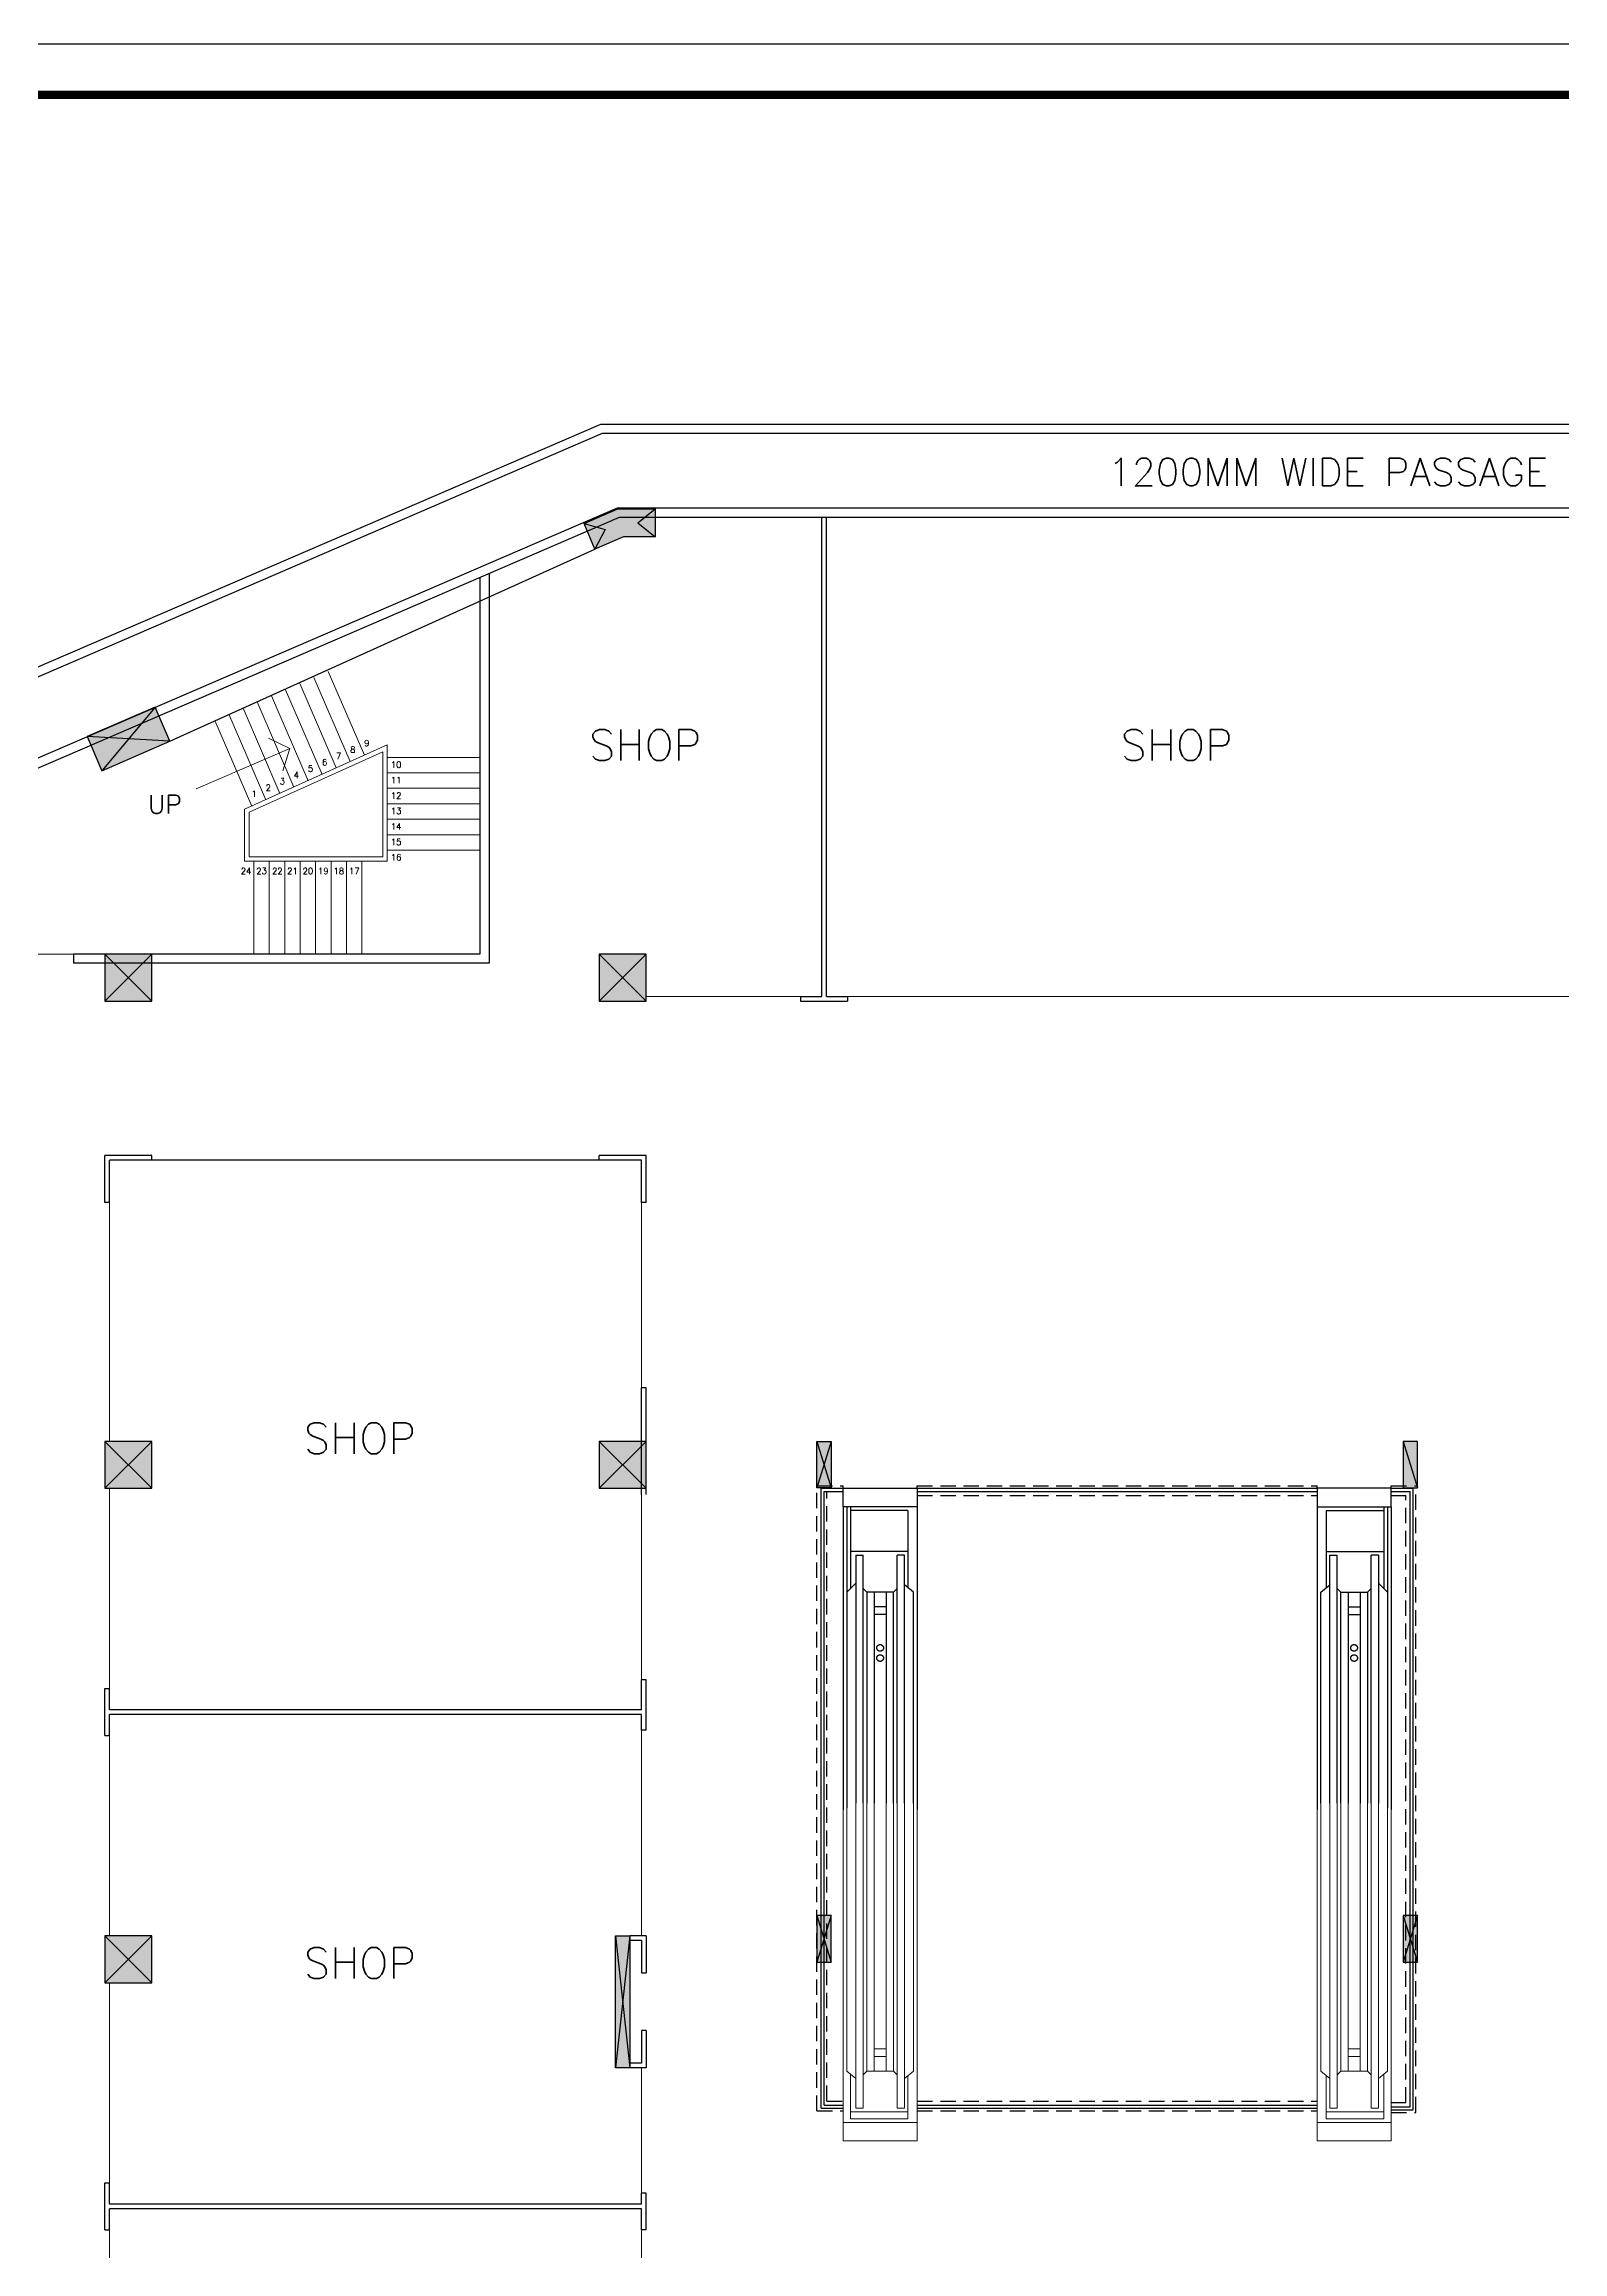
# Model space of a CAD drawing. Extents: x -14054 to 906348, y -36965 to 188562.
# Drawn here: x 455441 to 480021, y 104255 to 139976 of the extents above; entities that cross this region are included whole.
import ezdxf

# ---------------------------------------------------------------- set-up
doc = ezdxf.new("R2010")
doc.units = 0
doc.header["$LTSCALE"] = 1000
doc.header["$MEASUREMENT"] = 0
doc.linetypes.add('HIDDEN', pattern=[0.375, 0.25, -0.125])
for name, color, linetype in [('BOR', 5, 'CONTINUOUS'), ('COL', 5, 'CONTINUOUS'), ('DIM1', 4, 'CONTINUOUS'), ('DOOR', 6, 'CONTINUOUS'), ('RETWALL', 7, 'CONTINUOUS'), ('SOLID', 252, 'CONTINUOUS')]:
    doc.layers.add(name, color=color, linetype=linetype)
for name, color, linetype, lineweight in [('STAIR', 4, 'CONTINUOUS', 15), ('TEXT', 3, 'CONTINUOUS', 15), ('WALL', 2, 'CONTINUOUS', 30), ('WIN', 6, 'CONTINUOUS', 9)]:
    doc.layers.add(name, color=color, linetype=linetype, lineweight=lineweight)
doc.styles.add('ROMAN', font='ROMANS')

# ---------------------------------------------------------------- blocks, each defined once
blk = doc.blocks.new('*U46')
at = {"layer": 'SOLID'}
for points in [[(464178.35, 132219.86), (464726.77, 132455.71), (465329.54, 132455.15), (465329.12, 132005.15), (464819.23, 132005.62), (464354.7, 131805.85)], [(456372.85, 128221.13), (457474.8, 128696.2), (457237.26, 129247.18), (456135.31, 128772.1)], [(456424.06, 124494.15), (457184.06, 124494.15), (457184.06, 125254.15), (456424.06, 125254.15)], [(464424.06, 124494.15), (465184.06, 124494.15), (465184.06, 125254.15), (464424.06, 125254.15)], [(456424.06, 116609.15), (457184.06, 116609.15), (457184.06, 117369.15), (456424.06, 117369.15)], [(464424.06, 116609.15), (465184.06, 116609.15), (465184.06, 117369.15), (464424.06, 117369.15)], [(468177.06, 116619.15), (467947.06, 116619.15), (467947.06, 117369.15), (468177.06, 117369.15)], [(477436.06, 116619.15), (477666.06, 116619.15), (477666.06, 117369.15), (477436.06, 117369.15)], [(467947.06, 108944.56), (468177.06, 108944.56), (468177.06, 109694.56), (467947.06, 109694.56)], [(477436.06, 108944.56), (477666.06, 108944.56), (477666.06, 109694.56), (477436.06, 109694.56)], [(456424.06, 108609.15), (457184.06, 108609.15), (457184.06, 109369.15), (456424.06, 109369.15)], [(464919.07, 107234.56), (464689.07, 107234.56), (464689.07, 109369.56), (464919.07, 109369.56)]]:
    blk.add_hatch(color=256, dxfattribs=at).paths.add_polyline_path(points)
at = {"layer": 'BOR', "color": 4, "linetype": 'HIDDEN', "ltscale": 140}
for p, q in [((468371.06, 116309.15), (468371.06, 111516.51)), ((468431.06, 116309.15), (468431.06, 111516.51)), ((468491.06, 116308.31), (468491.06, 116174.07)), ((468491.06, 116249.15), (468491.06, 114989.15)), ((469421.06, 116249.15), (468491.06, 116249.15)), ((469421.06, 116249.15), (469421.06, 115000.71)), ((469571.06, 116309.15), (469571.06, 111516.51)), ((469571.06, 116309.15), (469571.06, 111516.51)), ((476042.06, 116309.15), (476042.06, 111516.51)), ((476042.06, 116309.15), (476042.06, 111516.51)), ((476192.06, 116249.15), (476192.06, 115000.71)), ((476192.06, 116249.15), (477122.06, 116249.15)), ((477122.06, 116308.31), (477122.06, 116174.07)), ((477122.06, 116249.15), (477122.06, 114989.15)), ((477182.06, 116309.15), (477182.06, 111516.51)), ((477242.06, 116309.15), (477242.06, 111516.51)), ((469421.06, 115589.15), (468491.06, 115589.15)), ((468577.46, 115529.15), (468577.46, 111516.51)), ((468577.46, 115529.15), (468695.06, 115529.15)), ((468695.06, 111516.51), (468695.06, 115529.15)), ((469247.06, 111516.51), (469247.06, 115529.15)), ((469364.66, 115529.15), (469247.06, 115529.15)), ((469364.66, 111516.51), (469364.66, 115529.15)), ((476192.06, 115589.15), (477122.06, 115589.15)), ((476248.46, 111516.51), (476248.46, 115529.15)), ((476248.46, 115529.15), (476366.06, 115529.15)), ((476366.06, 111516.51), (476366.06, 115529.15)), ((476918.06, 111516.51), (476918.06, 115529.15)), ((477035.66, 115529.15), (476918.06, 115529.15)), ((477035.66, 115529.15), (477035.66, 111516.51)), ((468431.06, 114929.15), (468577.46, 115075.55)), ((469511.06, 114929.15), (469364.66, 115045.55)), ((476102.06, 114929.15), (476248.46, 115045.55)), ((477182.06, 114929.15), (477035.66, 115075.55)), ((468755.06, 114929.15), (468695.06, 114989.15)), ((468755.06, 114929.15), (468755.06, 111516.51)), ((469187.06, 114929.15), (468755.06, 114929.15)), ((468875.06, 114929.15), (468875.06, 111516.51)), ((469067.06, 114689.15), (468875.06, 114689.15)), ((469067.06, 114929.15), (469067.06, 111516.51)), ((469187.06, 114929.15), (469247.06, 114989.15)), ((469187.06, 111516.51), (469187.06, 114929.15)), ((469511.06, 111516.51), (469511.06, 114929.15)), ((476102.06, 111516.51), (476102.06, 114929.15)), ((476426.06, 114929.15), (476366.06, 114989.15)), ((476426.06, 111516.51), (476426.06, 114929.15)), ((476426.06, 114929.15), (476858.06, 114929.15)), ((476546.06, 114929.15), (476546.06, 111516.51)), ((476546.06, 114689.15), (476738.06, 114689.15)), ((476738.06, 114929.15), (476738.06, 111516.51)), ((476858.06, 114929.15), (476918.06, 114989.15)), ((476858.06, 114929.15), (476858.06, 111516.51)), ((469067.06, 114569.15), (468875.06, 114569.15)), ((476546.06, 114569.15), (476738.06, 114569.15)), ((468371.06, 111516.51), (468371.06, 111410.26)), ((468431.06, 111516.51), (468431.06, 111441.15)), ((469571.06, 111516.51), (469571.06, 111410.26)), ((476042.06, 111516.51), (476042.06, 111410.26)), ((477182.06, 111516.51), (477182.06, 111441.15)), ((477242.06, 111516.51), (477242.06, 111410.26))]:
    blk.add_line(p, q, dxfattribs=at)
at = {"layer": 'BOR', "color": 2, "ltscale": 140}
blk.add_lwpolyline([(432315.25, 139976.49), (432315.25, 60441.6), (539703.42, 60441.6), (539703.42, 139976.49)], close=True, dxfattribs=at)
at = {"layer": 'BOR', "ltscale": 140, "const_width": 136.54}
blk.add_lwpolyline([(538884.16, 61260.85), (433134.5, 61260.85), (433134.5, 139157.23), (538884.16, 139157.23)], close=True, dxfattribs=at)
at = {"layer": 'BOR', "color": 4, "linetype": 'HIDDEN', "ltscale": 140}
for points in [[(469571.06, 116609.15), (469571.06, 116309.15), (468371.06, 116309.15), (468371.06, 116609.15)], [(476042.06, 116609.15), (476042.06, 116309.15), (477242.06, 116309.15), (477242.06, 116609.15)]]:
    blk.add_lwpolyline(points, close=True, dxfattribs=at)
for centre in [(468971.06, 114027.14), (476642.06, 114027.14), (468971.06, 113862.83), (476642.06, 113862.83)]:
    blk.add_circle(centre, 54, dxfattribs=at)
at = {"layer": 'COL', "color": 7}
for p, q in [((464178.35, 132219.86), (464520.06, 132122.15)), ((465047.06, 132230.15), (465329.54, 132455.15)), ((465047.06, 132230.15), (465329.12, 132005.15)), ((464520.06, 132122.15), (464354.7, 131805.85)), ((457237.26, 129247.18), (456372.85, 128221.13)), ((457474.8, 128696.2), (456135.31, 128772.1)), ((457184.06, 125254.15), (456424.06, 124494.15)), ((456424.06, 125254.15), (457184.06, 124494.15)), ((465184.06, 125254.15), (464424.06, 124494.15)), ((464424.06, 125254.15), (465184.06, 124494.15)), ((457184.06, 117369.15), (456424.06, 116609.15)), ((456424.06, 117369.15), (457184.06, 116609.15)), ((465184.06, 117369.15), (464424.06, 116609.15)), ((464424.06, 117369.15), (465184.06, 116609.15)), ((467947.06, 117369.15), (468177.06, 116619.15)), ((468177.06, 117369.15), (467947.06, 116619.15)), ((477436.06, 117369.15), (477666.06, 116619.15)), ((468177.06, 109694.56), (467947.06, 108944.56)), ((467947.06, 109694.56), (468177.06, 108944.56)), ((477666.06, 109694.56), (477436.06, 108944.56)), ((477436.06, 109694.56), (477666.06, 108944.56)), ((457184.06, 109369.15), (456424.06, 108609.15)), ((456424.06, 109369.15), (457184.06, 108609.15)), ((464919.07, 109369.56), (464689.07, 107234.56)), ((464689.07, 109369.56), (464919.07, 107234.56))]:
    blk.add_line(p, q, dxfattribs=at)
at = {"layer": 'COL'}
for points in [[(464178.35, 132219.86), (464726.77, 132455.71), (465329.54, 132455.15), (465329.12, 132005.15), (464819.23, 132005.62), (464354.7, 131805.85)], [(456372.85, 128221.13), (457474.8, 128696.2), (457237.26, 129247.18), (456135.31, 128772.1)], [(457184.06, 124494.15), (457184.06, 125254.15), (456424.06, 125254.15), (456424.06, 124494.15)], [(465184.06, 124494.15), (465184.06, 125254.15), (464424.06, 125254.15), (464424.06, 124494.15)], [(456424.06, 116609.15), (457184.06, 116609.15), (457184.06, 117369.15), (456424.06, 117369.15)], [(464424.06, 116609.15), (465184.06, 116609.15), (465184.06, 117369.15), (464424.06, 117369.15)], [(468177.06, 116619.15), (467947.06, 116619.15), (467947.06, 117369.15), (468177.06, 117369.15)], [(477436.06, 116619.15), (477666.06, 116619.15), (477666.06, 117369.15), (477436.06, 117369.15)], [(467947.06, 108944.56), (468177.06, 108944.56), (468177.06, 109694.56), (467947.06, 109694.56)], [(477436.06, 108944.56), (477666.06, 108944.56), (477666.06, 109694.56), (477436.06, 109694.56)], [(456424.06, 108609.15), (457184.06, 108609.15), (457184.06, 109369.15), (456424.06, 109369.15)], [(464919.07, 107234.56), (464689.07, 107234.56), (464689.07, 109369.56), (464919.07, 109369.56)]]:
    blk.add_lwpolyline(points, close=True, dxfattribs=at)
at = {"layer": 'DIM1', "linetype": 'HIDDEN'}
for p, q in [((467949.06, 106536.15), (467949.06, 116651.15)), ((467949.06, 116651.15), (468371.06, 116651.15)), ((468108.06, 106695.15), (468108.06, 116559.15)), ((468371.06, 116609.15), (468371.06, 116651.15)), ((469571.06, 116609.15), (469571.06, 116651.15)), ((469571.06, 116651.15), (476042.06, 116651.15)), ((469571.06, 116492.15), (476042.06, 116492.15)), ((476042.06, 116609.15), (476042.06, 116651.15)), ((477242.06, 116609.15), (477242.06, 116651.15)), ((477242.06, 116651.15), (477639.06, 116651.15)), ((477242.06, 116492.15), (477480.06, 116492.15)), ((477480.06, 106670.15), (477480.06, 116492.15)), ((477639.06, 106511.15), (477639.06, 116651.15)), ((467949.06, 106536.15), (468371.06, 106536.15)), ((468108.06, 106695.15), (468371.06, 106695.15)), ((469571.06, 106695.15), (476042.06, 106695.15)), ((469571.06, 106536.15), (476042.06, 106536.15)), ((477242.06, 106670.15), (477480.06, 106670.15)), ((477242.06, 106511.15), (477639.06, 106511.15))]:
    blk.add_line(p, q, dxfattribs=at)
at = {"layer": 'DOOR'}
blk.add_line((464424.06, 121918.77), (457184.06, 121918.77), dxfattribs=at)
at = {"layer": 'RETWALL', "color": 1, "linetype": 'Continuous'}
for p, q in [((468016.06, 106578.15), (468016.06, 116609.15)), ((468016.06, 116609.15), (468371.06, 116609.15)), ((468066.06, 106628.15), (468066.06, 116559.15)), ((468066.06, 116559.15), (468371.06, 116559.15)), ((469571.06, 116609.15), (476042.06, 116609.15)), ((469571.06, 116559.15), (476042.06, 116559.15)), ((477242.06, 116609.15), (477597.06, 116609.15)), ((477242.06, 116559.15), (477547.06, 116559.15)), ((477547.06, 106603.15), (477547.06, 116559.15)), ((477597.06, 106553.15), (477597.06, 116609.15)), ((468016.06, 106578.15), (468371.06, 106578.15)), ((468066.06, 106628.15), (468371.06, 106628.15)), ((469571.06, 106628.15), (476042.06, 106628.15)), ((469571.06, 106578.15), (476042.06, 106578.15)), ((477242.06, 106603.15), (477547.06, 106603.15)), ((477242.06, 106553.15), (477597.06, 106553.15))]:
    blk.add_line(p, q, dxfattribs=at)
at = {"layer": 'STAIR'}
for p, q in [((460395.14, 128367.63), (459808.1, 129729.28)), ((460622.98, 128470.62), (460037.67, 129828.26)), ((459483.76, 127955.7), (458889.82, 129333.35)), ((459711.6, 128058.68), (459119.39, 129432.33)), ((459939.45, 128161.67), (459348.96, 129531.32)), ((460167.29, 128264.65), (459578.53, 129630.3)), ((458800.22, 127646.75), (458202.83, 129032.4)), ((459028.07, 127749.73), (458430.68, 129135.39)), ((459255.91, 127852.72), (458660.25, 129234.37)), ((460994.65, 128435.35), (462494.65, 128435.35)), ((460994.65, 128185.35), (462494.65, 128185.35)), ((460994.65, 127935.35), (462494.65, 127935.35)), ((460994.65, 127685.35), (462494.65, 127685.35)), ((460994.65, 127435.35), (462494.65, 127435.35)), ((460994.65, 127185.35), (462494.65, 127185.35)), ((460994.65, 126935.35), (462494.65, 126935.35)), ((458834.06, 126754.15), (458834.06, 125254.15)), ((459084.06, 126754.15), (459084.06, 125254.15)), ((459334.06, 126754.15), (459334.06, 125254.15)), ((459584.06, 126754.15), (459584.06, 125254.15)), ((459834.06, 126754.15), (459834.06, 125254.15)), ((460084.06, 126754.15), (460084.06, 125254.15)), ((460334.06, 126754.15), (460334.06, 125254.15)), ((460584.06, 126754.15), (460584.06, 125254.15)), ((468577.46, 111516.51), (468577.46, 106578.15)), ((468695.06, 106578.15), (468695.06, 111577.05)), ((468755.06, 111607.94), (468755.06, 107178.15)), ((468875.06, 111669.72), (468875.06, 107178.15)), ((469067.06, 111516.51), (469067.06, 107178.15)), ((469187.06, 107178.15), (469187.06, 111516.51)), ((469247.06, 106578.15), (469247.06, 111516.51)), ((469364.66, 106578.15), (469364.66, 111516.51)), ((469511.06, 107178.15), (469511.06, 111516.51)), ((476102.06, 107178.15), (476102.06, 111516.51)), ((476248.46, 106578.15), (476248.46, 111516.51)), ((476366.06, 106578.15), (476366.06, 111516.51)), ((476426.06, 107178.15), (476426.06, 111516.51)), ((476546.06, 111516.51), (476546.06, 107178.15)), ((476738.06, 111669.72), (476738.06, 107178.15)), ((476858.06, 111607.94), (476858.06, 107178.15)), ((476918.06, 106578.15), (476918.06, 111577.05)), ((477035.66, 111516.51), (477035.66, 106578.15)), ((468371.06, 111410.26), (468371.06, 106349.15)), ((468431.06, 111441.15), (468431.06, 107178.15)), ((469571.06, 111410.26), (469571.06, 106349.15)), ((476042.06, 111410.26), (476042.06, 106349.15)), ((477182.06, 111441.15), (477182.06, 107178.15)), ((477242.06, 111410.26), (477242.06, 106349.15)), ((469067.06, 107538.15), (468875.06, 107538.15)), ((476546.06, 107538.15), (476738.06, 107538.15)), ((468431.06, 107178.15), (468577.46, 107061.75)), ((468755.06, 107178.15), (468695.06, 107118.15)), ((469187.06, 107178.15), (468755.06, 107178.15)), ((469067.06, 107418.15), (468875.06, 107418.15)), ((469187.06, 107178.15), (469247.06, 107118.15)), ((469511.06, 107178.15), (469364.66, 107061.75)), ((476102.06, 107178.15), (476248.46, 107061.75)), ((476426.06, 107178.15), (476366.06, 107118.15)), ((476426.06, 107178.15), (476858.06, 107178.15)), ((476546.06, 107418.15), (476738.06, 107418.15)), ((476858.06, 107178.15), (476918.06, 107118.15)), ((477182.06, 107178.15), (477035.66, 107061.75)), ((468491.06, 106409.15), (468491.06, 107130.45)), ((469421.06, 106409.15), (469421.06, 107106.6)), ((476192.06, 106409.15), (476192.06, 107106.6)), ((477122.06, 106409.15), (477122.06, 107130.45)), ((469421.06, 106518.15), (468491.06, 106518.15)), ((468577.46, 106578.15), (468695.06, 106578.15)), ((469364.66, 106578.15), (469247.06, 106578.15)), ((476192.06, 106518.15), (477122.06, 106518.15)), ((476248.46, 106578.15), (476366.06, 106578.15)), ((477035.66, 106578.15), (476918.06, 106578.15)), ((469421.06, 106409.15), (468491.06, 106409.15)), ((476192.06, 106409.15), (477122.06, 106409.15))]:
    blk.add_line(p, q, dxfattribs=at)
at = {"layer": 'STAIR', "color": 3}
for p, q in [((458684.06, 127596.67), (460994.65, 128641.03)), ((460994.65, 126754.15), (460994.65, 128641.03)), ((458759.06, 127548.26), (460919.65, 128524.83)), ((460919.65, 126829.15), (460919.65, 128524.83)), ((458684.06, 127596.67), (458684.06, 126754.15)), ((458759.06, 127548.26), (458759.06, 126829.15)), ((460919.65, 126829.15), (458759.06, 126829.15)), ((460994.65, 126754.15), (458684.06, 126754.15))]:
    blk.add_line(p, q, dxfattribs=at)
at = {"layer": 'STAIR', "linetype": 'Continuous'}
blk.add_line((459416.84, 128580.46), (457901.65, 127927.22), dxfattribs=at)
blk.add_lwpolyline([(459301.16, 128217.3), (459416.84, 128580.46), (459073.37, 128745.66)], dxfattribs=at)
at = {"layer": 'STAIR'}
for points in [[(469571.06, 106049.15), (469571.06, 106349.15), (468371.06, 106349.15), (468371.06, 106049.15)], [(476042.06, 106049.15), (476042.06, 106349.15), (477242.06, 106349.15), (477242.06, 106049.15)]]:
    blk.add_lwpolyline(points, close=True, dxfattribs=at)
at = {"layer": 'WALL'}
for p, q in [((464443.67, 133824.15), (436106.8, 121606.4)), ((464474.63, 133674.15), (436256.8, 121507.72)), ((488823.85, 133824.15), (464443.67, 133824.15)), ((488751.24, 133674.15), (464474.63, 133674.15)), ((468027.06, 124569.15), (468027.06, 132324.15)), ((468102.06, 124569.15), (468102.06, 132324.15)), ((457474.8, 128696.2), (464354.7, 131805.85)), ((462494.65, 131350.33), (462494.65, 125254.15)), ((462644.65, 131415), (462644.65, 125104.15)), ((455917.66, 125254.15), (455917.66, 125104.15)), ((467684.56, 124569.15), (468027.06, 124569.15)), ((467684.56, 124569.15), (467684.56, 124494.15)), ((467684.56, 124494.15), (468444.56, 124494.15)), ((468102.06, 124569.15), (468444.56, 124569.15)), ((468444.56, 124569.15), (468444.56, 124494.15)), ((456424.06, 121233.77), (456424.06, 121993.77)), ((457184.06, 121993.77), (456424.06, 121993.77)), ((456499.06, 121233.77), (456499.06, 121919.15)), ((457184.06, 121918.77), (456499.06, 121918.77)), ((457184.06, 121918.77), (457184.06, 121993.77)), ((465184.06, 121993.77), (464424.06, 121993.77)), ((464424.06, 121918.77), (464424.06, 121993.77)), ((465109.06, 121918.77), (464424.06, 121918.77)), ((465109.06, 121233.77), (465109.06, 121918.77)), ((465184.06, 121233.77), (465184.06, 121993.77)), ((456499.06, 121233.77), (456424.06, 121233.77)), ((465184.06, 121233.77), (465109.06, 121233.77)), ((465109.06, 116509.15), (465109.06, 118233.77)), ((465184.06, 118233.77), (465109.06, 118233.77)), ((465184.06, 116509.15), (465184.06, 118233.77)), ((456424.06, 113369.65), (456499.06, 113369.65)), ((456424.06, 112608.65), (456424.06, 113369.65)), ((456499.06, 113026.65), (456499.06, 113369.65)), ((465184.06, 113509.15), (465109.06, 113509.15)), ((465109.06, 113026.65), (465109.06, 113509.15)), ((465184.06, 112694.56), (465184.06, 113509.15)), ((465109.06, 113026.65), (456499.06, 113026.65)), ((456499.06, 112608.65), (456499.06, 112951.65)), ((465109.06, 112951.65), (456499.06, 112951.65)), ((465109.06, 112694.56), (465109.06, 112951.65)), ((456424.06, 112608.65), (456499.06, 112608.65)), ((465184.06, 112694.56), (465109.06, 112694.56)), ((465184.06, 109369.15), (464919.07, 109369.15)), ((465184.06, 109369.15), (465184.06, 108769.15)), ((465109.06, 109294.15), (464919.07, 109294.15)), ((465109.06, 109294.15), (465109.06, 108769.15)), ((465109.06, 108769.15), (465184.06, 108769.15)), ((465184.06, 107834.65), (465109.06, 107834.65)), ((465109.06, 107834.65), (465109.06, 107309.65)), ((465184.06, 107834.65), (465184.06, 107234.65)), ((465109.06, 107309.65), (464919.07, 107309.65)), ((465184.06, 107234.65), (464919.07, 107234.56)), ((456424.06, 105369.65), (456499.06, 105369.65)), ((456424.06, 104608.65), (456424.06, 105369.65)), ((456499.06, 105026.65), (456499.06, 105369.65)), ((465109.06, 105026.65), (456499.06, 105026.65)), ((465184.06, 105206.15), (465109.06, 105206.15)), ((465109.06, 105026.65), (465109.06, 105206.15)), ((465184.06, 104608.65), (465184.06, 105206.15)), ((456499.06, 104608.65), (456499.06, 104951.65)), ((465109.06, 104951.65), (456499.06, 104951.65)), ((465109.06, 104608.65), (465109.06, 104951.65)), ((456424.06, 104608.65), (456499.06, 104608.65)), ((465184.06, 104608.65), (465109.06, 104608.65))]:
    blk.add_line(p, q, dxfattribs=at)
at = {"layer": 'WALL', "color": 2, "ltscale": 140}
for p, q in [((454420.7, 127869.15), (464753.27, 132324.15)), ((464753.27, 132324.15), (488097.45, 132324.15)), ((462494.65, 125254.15), (455917.66, 125254.15)), ((462644.65, 125104.15), (455917.66, 125104.15))]:
    blk.add_line(p, q, dxfattribs=at)
blk.add_lwpolyline([(447976.83, 125254.15), (464722.31, 132474.15), (488170.06, 132474.15), (493880.06, 125254.15)], dxfattribs=at)
at = {"layer": 'WIN'}
for p, q in [((454917.66, 125254.15), (455917.66, 125254.15)), ((465184.06, 124569.15), (467684.56, 124569.15)), ((468444.56, 124569.15), (480424.06, 124569.15)), ((456499.06, 121233.77), (456499.06, 117369.15)), ((465109.06, 121233.77), (465109.06, 118233.77)), ((456499.06, 116609.15), (456499.06, 113369.65)), ((465109.06, 116509.15), (465109.06, 113509.15)), ((456499.06, 112608.65), (456499.06, 109369.15)), ((465109.06, 112694.56), (465109.06, 109369.56)), ((456499.06, 108609.15), (456499.06, 105369.65)), ((465109.06, 107234.56), (465109.06, 105206.15)), ((456499.06, 104608.65), (456499.06, 101369.15)), ((465109.06, 104608.65), (465109.06, 102744.06))]:
    blk.add_line(p, q, dxfattribs=at)
at = {"layer": 'TEXT', "color": 3, "ltscale": 140, "style": 'ROMAN'}
for s, height, p in [('1200MM WIDE PASSAGE', 450, (472659.84, 132828.7)), ('8', 100, (460392.85, 128512.53)), ('9', 100, (460620.69, 128615.51)), ('SHOP', 500, (464257.57, 128385.11)), ('SHOP', 500, (472860.07, 128385.11)), ('5', 100, (459709.31, 128203.57)), ('6', 100, (459937.16, 128306.56)), ('7', 100, (460165, 128409.54)), ('10', 100, (461051.81, 128267.75)), ('1', 100, (458796.2, 127795.65)), ('2', 100, (459025.78, 127894.62)), ('3', 100, (459253.62, 127997.61)), ('4', 100, (459481.47, 128100.59)), ('11', 100, (461051.81, 128017.75)), ('UP', 300, (457119.06, 127526.17)), ('12', 100, (461051.81, 127767.75)), ('13', 100, (461051.81, 127517.75)), ('14', 100, (461051.81, 127267.75)), ('15', 100, (461051.81, 127017.75)), ('16', 100, (461051.81, 126767.75)), ('24', 100, (458623.81, 126546.75)), ('23', 100, (458873.81, 126546.75)), ('22', 100, (459129.11, 126546.75)), ('21', 100, (459373.81, 126546.75)), ('20', 100, (459623.81, 126546.75)), ('19', 100, (459873.81, 126546.75)), ('18', 100, (460123.81, 126546.75)), ('17', 100, (460373.81, 126546.75)), ('SHOP', 500, (459641.58, 117168.67)), ('SHOP', 500, (459641.58, 108677.72))]:
    blk.add_text(s, height=height, dxfattribs=at).set_placement(p)

msp = doc.modelspace()

# ---------------------------------------------------------------- block references
at = {"layer": 'TEXT'}
msp.add_blockref('*U46', (0, 0), dxfattribs=at)

doc.saveas('drawing.dxf')
